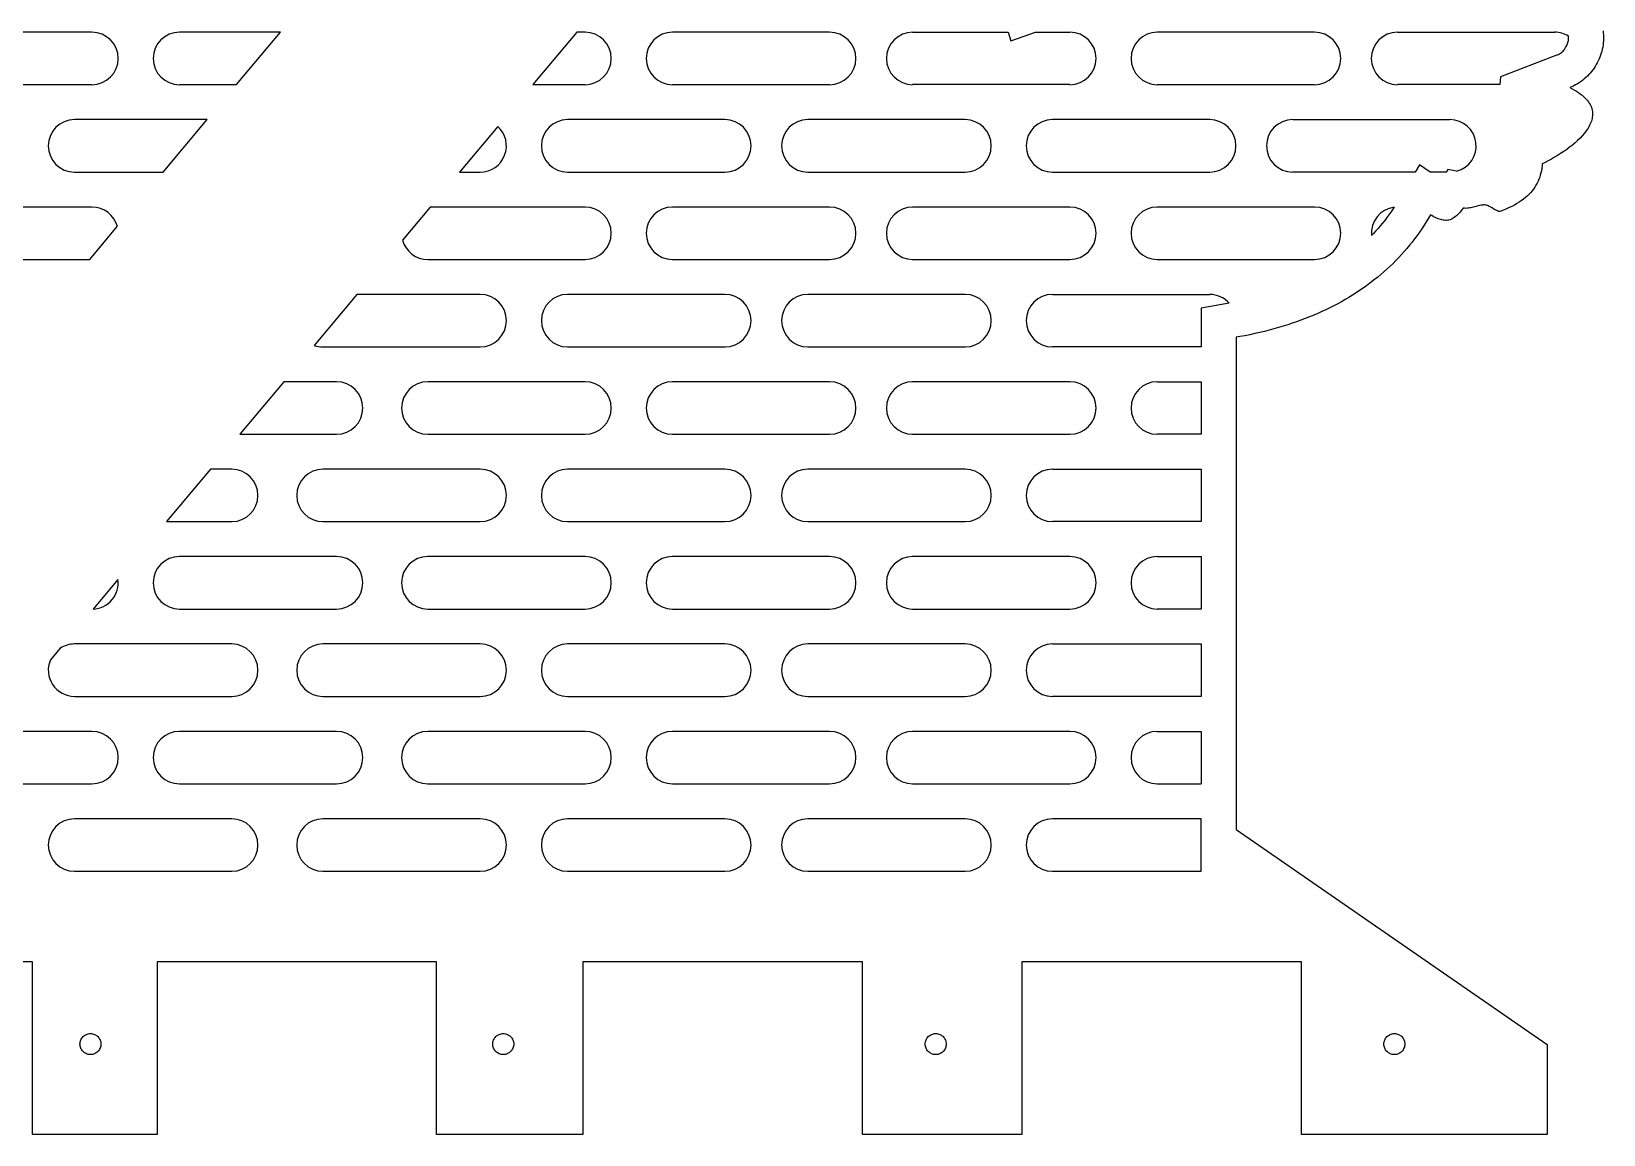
# Model space of a CAD drawing. Header units: millimetres. Extents: x 154 to 846, y 156 to 829.
# Drawn here: x 396.6 to 846.5, y 206.6 to 522.1 of the extents above; entities that cross this region are included whole.
import ezdxf

# ---------------------------------------------------------------- set-up
doc = ezdxf.new("R2010")
doc.units = ezdxf.units.MM

msp = doc.modelspace()

# ---------------------------------------------------------------- linework, layer by layer
at = {"color": 7, "linetype": 'Continuous', "lineweight": 25}
for p, q in [((413.91, 521.88), (368.91, 521.88)), ((467.82, 521.88), (438.91, 521.88)), ((455.23, 506.88), (467.82, 521.88)), ((552.67, 521.88), (540.08, 506.88)), ((555, 521.88), (552.67, 521.88)), ((625, 521.88), (580, 521.88)), ((648.75, 521.88), (676.11, 521.88)), ((676.11, 521.88), (676.86, 519.39)), ((676.86, 519.39), (683.92, 521.88)), ((683.92, 521.88), (693.75, 521.88)), ((763.75, 521.88), (718.75, 521.88)), ((787.5, 521.88), (832.5, 521.88)), ((846.32, 522.31), (846.39, 521.73)), ((846.21, 517.63), (846.09, 517.05)), ((846.3, 518.21), (846.21, 517.63)), ((846.38, 518.79), (846.3, 518.21)), ((846.43, 519.38), (846.38, 518.79)), ((846.39, 521.73), (846.43, 521.15)), ((846.43, 521.15), (846.46, 520.56)), ((846.45, 519.97), (846.43, 519.38)), ((846.46, 520.56), (846.45, 519.97)), ((833.32, 515.41), (816.94, 509.14)), ((844.65, 513.15), (844.37, 512.63)), ((844.92, 513.68), (844.65, 513.15)), ((845.17, 514.23), (844.92, 513.68)), ((845.39, 514.78), (845.17, 514.23)), ((845.6, 515.33), (845.39, 514.78)), ((845.78, 515.9), (845.6, 515.33)), ((845.95, 516.47), (845.78, 515.9)), ((846.09, 517.05), (845.95, 516.47)), ((816.94, 509.14), (816.82, 506.88)), ((840.95, 508.5), (840.49, 508.12)), ((841.4, 508.89), (840.95, 508.5)), ((841.83, 509.31), (841.4, 508.89)), ((842.25, 509.74), (841.83, 509.31)), ((842.65, 510.19), (842.25, 509.74)), ((843.03, 510.65), (842.65, 510.19)), ((843.39, 511.12), (843.03, 510.65)), ((843.73, 511.61), (843.39, 511.12)), ((844.06, 512.11), (843.73, 511.61)), ((844.37, 512.63), (844.06, 512.11)), ((368.91, 506.88), (413.91, 506.88)), ((438.91, 506.88), (455.23, 506.88)), ((540.08, 506.88), (555, 506.88)), ((580, 506.88), (625, 506.88)), ((693.75, 506.88), (648.75, 506.88)), ((718.75, 506.88), (763.75, 506.88)), ((816.82, 506.88), (787.5, 506.88)), ((837.38, 506.27), (836.81, 506.04)), ((836.81, 506.04), (837.49, 505.69)), ((837.93, 506.52), (837.38, 506.27)), ((837.49, 505.69), (838.13, 505.33)), ((838.47, 506.8), (837.93, 506.52)), ((838.13, 505.33), (838.73, 504.97)), ((839, 507.1), (838.47, 506.8)), ((838.73, 504.97), (839.29, 504.6)), ((839.51, 507.42), (839, 507.1)), ((839.29, 504.6), (839.81, 504.23)), ((840.01, 507.76), (839.51, 507.42)), ((839.81, 504.23), (840.29, 503.86)), ((840.49, 508.12), (840.01, 507.76)), ((840.29, 503.86), (840.73, 503.49)), ((840.73, 503.49), (841.13, 503.11)), ((841.13, 503.11), (841.5, 502.73)), ((841.5, 502.73), (841.83, 502.34)), ((841.83, 502.34), (842.12, 501.96)), ((842.12, 501.96), (842.38, 501.57)), ((842.38, 501.57), (842.61, 501.18)), ((842.61, 501.18), (842.8, 500.79)), ((842.8, 500.79), (842.96, 500.4)), ((842.96, 500.4), (843.09, 500)), ((843.09, 500), (843.19, 499.61)), ((843.19, 499.61), (843.25, 499.21)), ((446.84, 496.88), (408.91, 496.88)), ((434.25, 481.88), (446.84, 496.88)), ((530.05, 494.92), (519.1, 481.88)), ((595, 496.88), (550, 496.88)), ((663.75, 496.88), (618.75, 496.88)), ((733.75, 496.88), (688.75, 496.88)), ((757.5, 496.88), (802.5, 496.88)), ((842.47, 495.25), (842.26, 494.85)), ((842.66, 495.64), (842.47, 495.25)), ((842.82, 496.03), (842.66, 495.64)), ((842.96, 496.43), (842.82, 496.03)), ((843.08, 496.83), (842.96, 496.43)), ((843.18, 497.22), (843.08, 496.83)), ((843.24, 497.62), (843.18, 497.22)), ((843.29, 498.02), (843.24, 497.62)), ((843.25, 499.21), (843.29, 498.81)), ((843.29, 498.81), (843.3, 498.41)), ((843.3, 498.41), (843.29, 498.02)), ((839.04, 490.92), (838.31, 490.26)), ((839.74, 491.6), (839.04, 490.92)), ((840.38, 492.28), (839.74, 491.6)), ((840.98, 492.98), (840.38, 492.28)), ((841.52, 493.69), (840.98, 492.98)), ((841.78, 494.08), (841.52, 493.69)), ((842.03, 494.46), (841.78, 494.08)), ((842.26, 494.85), (842.03, 494.46)), ((832.42, 486.1), (831.54, 485.59)), ((833.31, 486.63), (832.42, 486.1)), ((834.18, 487.19), (833.31, 486.63)), ((835.05, 487.76), (834.18, 487.19)), ((835.9, 488.36), (835.05, 487.76)), ((836.73, 488.98), (835.9, 488.36)), ((837.54, 489.61), (836.73, 488.98)), ((838.31, 490.26), (837.54, 489.61)), ((408.91, 481.88), (434.25, 481.88)), ((519.1, 481.88), (525, 481.88)), ((550, 481.88), (595, 481.88)), ((618.75, 481.88), (663.75, 481.88)), ((688.75, 481.88), (733.75, 481.88)), ((792.56, 481.88), (757.5, 481.88)), ((793.79, 483.96), (792.56, 481.88)), ((796.84, 481.88), (793.79, 483.96)), ((801.41, 481.88), (796.84, 481.88)), ((801.93, 482.59), (801.41, 481.88)), ((804.39, 482.12), (801.93, 482.59)), ((828.52, 481.61), (828.36, 481)), ((828.66, 482.23), (828.52, 481.61)), ((828.77, 482.88), (828.66, 482.23)), ((828.86, 483.54), (828.77, 482.88)), ((828.92, 484.22), (828.86, 483.54)), ((829.78, 484.65), (828.92, 484.22)), ((830.65, 485.11), (829.78, 484.65)), ((831.54, 485.59), (830.65, 485.11)), ((826.4, 476.99), (825.99, 476.47)), ((826.77, 477.53), (826.4, 476.99)), ((827.12, 478.09), (826.77, 477.53)), ((827.44, 478.67), (827.12, 478.09)), ((827.73, 479.28), (827.44, 478.67)), ((827.97, 479.84), (827.73, 479.28)), ((828.18, 480.41), (827.97, 479.84)), ((828.36, 481), (828.18, 480.41)), ((811.39, 472.39), (810.92, 472.3)), ((811.85, 472.45), (811.39, 472.39)), ((812.12, 472.46), (811.85, 472.45)), ((812.38, 472.46), (812.12, 472.46)), ((812.67, 472.43), (812.38, 472.46)), ((812.94, 472.37), (812.67, 472.43)), ((813.22, 472.29), (812.94, 472.37)), ((820.93, 472.44), (820.21, 472.06)), ((821.62, 472.84), (820.93, 472.44)), ((822.28, 473.24), (821.62, 472.84)), ((822.91, 473.66), (822.28, 473.24)), ((823.5, 474.1), (822.91, 473.66)), ((824.06, 474.54), (823.5, 474.1)), ((824.59, 475), (824.06, 474.54)), ((825.09, 475.48), (824.59, 475)), ((825.56, 475.97), (825.09, 475.48)), ((825.99, 476.47), (825.56, 475.97)), ((413.91, 471.88), (368.91, 471.88)), ((510.71, 471.88), (502.76, 462.4)), ((555, 471.88), (510.71, 471.88)), ((625, 471.88), (580, 471.88)), ((693.75, 471.88), (648.75, 471.88)), ((763.75, 471.88), (718.75, 471.88)), ((783.82, 468.05), (783.2, 467.28)), ((784.43, 468.83), (783.82, 468.05)), ((785.02, 469.63), (784.43, 468.83)), ((785.6, 470.44), (785.02, 469.63)), ((786.17, 471.26), (785.6, 470.44)), ((786.54, 471.81), (786.17, 471.26)), ((796.37, 468.65), (795.74, 467.64)), ((796.97, 469.68), (796.37, 468.65)), ((797.34, 469.43), (796.97, 469.68)), ((797.71, 469.2), (797.34, 469.43)), ((798.07, 468.99), (797.71, 469.2)), ((798.43, 468.8), (798.07, 468.99)), ((798.79, 468.64), (798.43, 468.8)), ((799.15, 468.49), (798.79, 468.64)), ((799.5, 468.36), (799.15, 468.49)), ((799.85, 468.26), (799.5, 468.36)), ((800.19, 468.18), (799.85, 468.26)), ((800.54, 468.12), (800.19, 468.18)), ((800.88, 468.08), (800.54, 468.12)), ((801.22, 468.06), (800.88, 468.08)), ((801.55, 468.06), (801.22, 468.06)), ((801.89, 468.08), (801.55, 468.06)), ((802.22, 468.12), (801.89, 468.08)), ((802.54, 468.18), (802.22, 468.12)), ((802.56, 468.19), (802.54, 468.18)), ((803.05, 468.44), (802.56, 468.19)), ((803.53, 468.74), (803.05, 468.44)), ((804.01, 469.09), (803.53, 468.74)), ((804.48, 469.49), (804.01, 469.09)), ((804.94, 469.94), (804.48, 469.49)), ((805.4, 470.43), (804.94, 469.94)), ((805.85, 470.98), (805.4, 470.43)), ((806.29, 471.57), (805.85, 470.98)), ((806.68, 471.51), (806.29, 471.57)), ((807.07, 471.49), (806.68, 471.51)), ((807.43, 471.5), (807.07, 471.49)), ((807.79, 471.54), (807.43, 471.5)), ((808.16, 471.6), (807.79, 471.54)), ((808.52, 471.67), (808.16, 471.6)), ((809.24, 471.85), (808.52, 471.67)), ((809.97, 472.05), (809.24, 471.85)), ((810.45, 472.18), (809.97, 472.05)), ((810.92, 472.3), (810.45, 472.18)), ((813.49, 472.18), (813.22, 472.29)), ((813.76, 472.06), (813.49, 472.18)), ((814.02, 471.92), (813.76, 472.06)), ((814.56, 471.61), (814.02, 471.92)), ((815.1, 471.29), (814.56, 471.61)), ((815.65, 470.99), (815.1, 471.29)), ((815.93, 470.85), (815.65, 470.99)), ((816.21, 470.73), (815.93, 470.85)), ((816.5, 470.63), (816.21, 470.73)), ((816.8, 470.56), (816.5, 470.63)), ((817.84, 470.97), (816.8, 470.56)), ((818.66, 471.32), (817.84, 470.97)), ((819.45, 471.69), (818.66, 471.32)), ((820.21, 472.06), (819.45, 471.69)), ((413.27, 456.88), (421.16, 466.27)), ((780.6, 464.32), (780.03, 463.73)), ((781.27, 465.04), (780.6, 464.32)), ((781.93, 465.77), (781.27, 465.04)), ((782.57, 466.52), (781.93, 465.77)), ((783.2, 467.28), (782.57, 466.52)), ((793.1, 463.73), (792.39, 462.78)), ((793.78, 464.68), (793.1, 463.73)), ((794.45, 465.65), (793.78, 464.68)), ((795.11, 466.64), (794.45, 465.65)), ((795.74, 467.64), (795.11, 466.64)), ((789.43, 459.16), (788.65, 458.29)), ((790.19, 460.04), (789.43, 459.16)), ((790.94, 460.94), (790.19, 460.04)), ((791.68, 461.86), (790.94, 460.94)), ((792.39, 462.78), (791.68, 461.86)), ((368.91, 456.88), (413.27, 456.88)), ((510, 456.88), (555, 456.88)), ((580, 456.88), (625, 456.88)), ((648.75, 456.88), (693.75, 456.88)), ((718.75, 456.88), (763.75, 456.88)), ((785.36, 454.95), (784.5, 454.15)), ((786.21, 455.76), (785.36, 454.95)), ((787.03, 456.59), (786.21, 455.76)), ((787.85, 457.43), (787.03, 456.59)), ((788.65, 458.29), (787.85, 457.43)), ((779.56, 450.08), (778.61, 449.37)), ((780.89, 451.11), (779.56, 450.08)), ((781.82, 451.85), (780.89, 451.11)), ((782.73, 452.6), (781.82, 451.85)), ((783.62, 453.37), (782.73, 452.6)), ((784.5, 454.15), (783.62, 453.37)), ((489.74, 446.88), (477.51, 432.3)), ((525, 446.88), (489.74, 446.88)), ((595, 446.88), (550, 446.88)), ((663.75, 446.88), (618.75, 446.88)), ((688.75, 446.88), (733.75, 446.88)), ((772.52, 445.41), (771.45, 444.8)), ((773.58, 446.03), (772.52, 445.41)), ((774.61, 446.67), (773.58, 446.03)), ((775.64, 447.32), (774.61, 446.67)), ((776.64, 447.99), (775.64, 447.32)), ((777.63, 448.67), (776.64, 447.99)), ((778.61, 449.37), (777.63, 448.67)), ((739.31, 444.41), (731.28, 442.98)), ((731.28, 442.98), (731.28, 431.88)), ((763.51, 440.94), (762.31, 440.44)), ((764.69, 441.44), (763.51, 440.94)), ((765.86, 441.97), (764.69, 441.44)), ((767.01, 442.5), (765.86, 441.97)), ((768.15, 443.06), (767.01, 442.5)), ((769.26, 443.62), (768.15, 443.06)), ((770.37, 444.2), (769.26, 443.62)), ((771.45, 444.8), (770.37, 444.2)), ((750.79, 436.66), (749.43, 436.31)), ((752.14, 437.02), (750.79, 436.66)), ((753.47, 437.4), (752.14, 437.02)), ((754.78, 437.79), (753.47, 437.4)), ((756.08, 438.2), (754.78, 437.79)), ((757.35, 438.62), (756.08, 438.2)), ((758.62, 439.05), (757.35, 438.62)), ((759.87, 439.5), (758.62, 439.05)), ((761.1, 439.96), (759.87, 439.5)), ((762.31, 440.44), (761.1, 439.96)), ((742.39, 434.8), (741.28, 434.6)), ((741.28, 434.6), (741.28, 293.8)), ((743.83, 435.07), (742.39, 434.8)), ((745.25, 435.36), (743.83, 435.07)), ((746.66, 435.66), (745.25, 435.36)), ((748.06, 435.98), (746.66, 435.66)), ((749.43, 436.31), (748.06, 435.98)), ((480, 431.88), (525, 431.88)), ((550, 431.88), (595, 431.88)), ((618.75, 431.88), (663.75, 431.88)), ((731.28, 431.88), (688.75, 431.88)), ((468.76, 421.88), (456.17, 406.88)), ((483.91, 421.88), (468.76, 421.88)), ((555, 421.88), (510, 421.88)), ((625, 421.88), (580, 421.88)), ((693.75, 421.88), (648.75, 421.88)), ((718.75, 421.88), (731.28, 421.88)), ((731.28, 421.88), (731.28, 406.88)), ((456.17, 406.88), (483.91, 406.88)), ((510, 406.88), (555, 406.88)), ((580, 406.88), (625, 406.88)), ((648.75, 406.88), (693.75, 406.88)), ((731.28, 406.88), (718.75, 406.88)), ((447.78, 396.88), (435.19, 381.88)), ((453.91, 396.88), (447.78, 396.88)), ((525, 396.88), (480, 396.88)), ((595, 396.88), (550, 396.88)), ((663.75, 396.88), (618.75, 396.88)), ((688.75, 396.88), (731.28, 396.88)), ((731.28, 396.88), (731.28, 381.88)), ((435.19, 381.88), (453.91, 381.88)), ((480, 381.88), (525, 381.88)), ((550, 381.88), (595, 381.88)), ((618.75, 381.88), (663.75, 381.88)), ((731.28, 381.88), (688.75, 381.88)), ((483.91, 371.88), (438.91, 371.88)), ((555, 371.88), (510, 371.88)), ((625, 371.88), (580, 371.88)), ((693.75, 371.88), (648.75, 371.88)), ((718.75, 371.88), (731.28, 371.88)), ((731.28, 371.88), (731.28, 356.88)), ((421.34, 365.37), (414.22, 356.88)), ((438.91, 356.88), (483.91, 356.88)), ((510, 356.88), (555, 356.88)), ((580, 356.88), (625, 356.88)), ((648.75, 356.88), (693.75, 356.88)), ((731.28, 356.88), (718.75, 356.88)), ((453.91, 346.88), (408.91, 346.88)), ((525, 346.88), (480, 346.88)), ((595, 346.88), (550, 346.88)), ((663.75, 346.88), (618.75, 346.88)), ((688.75, 346.88), (731.28, 346.88)), ((731.28, 346.88), (731.28, 331.88)), ((404.8, 345.65), (402.01, 342.33)), ((408.91, 331.88), (453.91, 331.88)), ((480, 331.88), (525, 331.88)), ((550, 331.88), (595, 331.88)), ((618.75, 331.88), (663.75, 331.88)), ((731.28, 331.88), (688.75, 331.88)), ((413.91, 321.88), (384.85, 321.88)), ((483.91, 321.88), (438.91, 321.88)), ((555, 321.88), (510, 321.88)), ((625, 321.88), (580, 321.88)), ((693.75, 321.88), (648.75, 321.88)), ((718.75, 321.88), (731.28, 321.88)), ((731.28, 321.88), (731.28, 306.88)), ((372.26, 306.88), (413.91, 306.88)), ((438.91, 306.88), (483.91, 306.88)), ((510, 306.88), (555, 306.88)), ((580, 306.88), (625, 306.88)), ((648.75, 306.88), (693.75, 306.88)), ((718.75, 306.88), (731.28, 306.88)), ((453.91, 296.88), (408.91, 296.88)), ((525, 296.88), (480, 296.88)), ((595, 296.88), (550, 296.88)), ((663.75, 296.88), (618.75, 296.88)), ((731.28, 296.88), (688.75, 296.88)), ((731.28, 281.88), (731.28, 296.88)), ((741.28, 293.8), (830.34, 232.34)), ((408.91, 281.88), (453.91, 281.88)), ((480, 281.88), (525, 281.88)), ((550, 281.88), (595, 281.88)), ((618.75, 281.88), (663.75, 281.88)), ((688.75, 281.88), (731.28, 281.88)), ((396.9, 255.93), (346.28, 255.93)), ((396.9, 206.56), (396.9, 255.93)), ((432.53, 255.93), (432.53, 206.56)), ((512.53, 255.93), (432.53, 255.93)), ((512.53, 206.56), (512.53, 255.93)), ((554.4, 255.93), (554.4, 206.56)), ((634.4, 255.93), (554.4, 255.93)), ((634.4, 206.56), (634.4, 255.93)), ((680.03, 255.93), (680.03, 206.56)), ((760.03, 255.93), (680.03, 255.93)), ((760.03, 206.56), (760.03, 255.93)), ((410.83, 233.86), (410.98, 234.11)), ((410.98, 234.11), (411.15, 234.34)), ((411.15, 234.34), (411.34, 234.56)), ((411.34, 234.56), (411.56, 234.75)), ((411.56, 234.75), (411.79, 234.92)), ((411.79, 234.92), (412.04, 235.07)), ((412.04, 235.07), (412.3, 235.2)), ((412.3, 235.2), (412.57, 235.3)), ((412.57, 235.3), (412.86, 235.37)), ((412.86, 235.37), (413.16, 235.42)), ((413.16, 235.42), (413.47, 235.43)), ((413.47, 235.43), (413.77, 235.42)), ((413.77, 235.42), (414.07, 235.37)), ((414.07, 235.37), (414.36, 235.3)), ((414.36, 235.3), (414.63, 235.2)), ((414.63, 235.2), (414.9, 235.07)), ((414.9, 235.07), (415.14, 234.92)), ((415.14, 234.92), (415.37, 234.75)), ((415.37, 234.75), (415.59, 234.56)), ((415.59, 234.56), (415.78, 234.34)), ((415.78, 234.34), (415.95, 234.11)), ((415.95, 234.11), (416.1, 233.86)), ((528.95, 233.86), (529.1, 234.11)), ((529.1, 234.11), (529.28, 234.34)), ((529.28, 234.34), (529.47, 234.56)), ((529.47, 234.56), (529.68, 234.75)), ((529.68, 234.75), (529.91, 234.92)), ((529.91, 234.92), (530.16, 235.07)), ((530.16, 235.07), (530.42, 235.2)), ((530.42, 235.2), (530.7, 235.3)), ((530.7, 235.3), (530.99, 235.37)), ((530.99, 235.37), (531.28, 235.42)), ((531.28, 235.42), (531.59, 235.43)), ((531.59, 235.43), (531.9, 235.42)), ((531.9, 235.42), (532.2, 235.37)), ((532.2, 235.37), (532.48, 235.3)), ((532.48, 235.3), (532.76, 235.2)), ((532.76, 235.2), (533.02, 235.07)), ((533.02, 235.07), (533.27, 234.92)), ((533.27, 234.92), (533.5, 234.75)), ((533.5, 234.75), (533.71, 234.56)), ((533.71, 234.56), (533.91, 234.34)), ((533.91, 234.34), (534.08, 234.11)), ((534.08, 234.11), (534.23, 233.86)), ((652.7, 233.86), (652.85, 234.11)), ((652.85, 234.11), (653.03, 234.34)), ((653.03, 234.34), (653.22, 234.56)), ((653.22, 234.56), (653.43, 234.75)), ((653.43, 234.75), (653.66, 234.92)), ((653.66, 234.92), (653.91, 235.07)), ((653.91, 235.07), (654.17, 235.2)), ((654.17, 235.2), (654.45, 235.3)), ((654.45, 235.3), (654.74, 235.37)), ((654.74, 235.37), (655.03, 235.42)), ((655.03, 235.42), (655.34, 235.43)), ((655.34, 235.43), (655.65, 235.42)), ((655.65, 235.42), (655.95, 235.37)), ((655.95, 235.37), (656.23, 235.3)), ((656.23, 235.3), (656.51, 235.2)), ((656.51, 235.2), (656.77, 235.07)), ((656.77, 235.07), (657.02, 234.92)), ((657.02, 234.92), (657.25, 234.75)), ((657.25, 234.75), (657.46, 234.56)), ((657.46, 234.56), (657.66, 234.34)), ((657.66, 234.34), (657.83, 234.11)), ((657.83, 234.11), (657.98, 233.86)), ((783.95, 233.86), (784.1, 234.11)), ((784.1, 234.11), (784.28, 234.34)), ((784.28, 234.34), (784.47, 234.56)), ((784.47, 234.56), (784.68, 234.75)), ((784.68, 234.75), (784.91, 234.92)), ((784.91, 234.92), (785.16, 235.07)), ((785.16, 235.07), (785.42, 235.2)), ((785.42, 235.2), (785.7, 235.3)), ((785.7, 235.3), (785.99, 235.37)), ((785.99, 235.37), (786.28, 235.42)), ((786.28, 235.42), (786.59, 235.43)), ((786.59, 235.43), (786.9, 235.42)), ((786.9, 235.42), (787.2, 235.37)), ((787.2, 235.37), (787.48, 235.3)), ((787.48, 235.3), (787.76, 235.2)), ((787.76, 235.2), (788.02, 235.07)), ((788.02, 235.07), (788.27, 234.92)), ((788.27, 234.92), (788.5, 234.75)), ((788.5, 234.75), (788.71, 234.56)), ((788.71, 234.56), (788.91, 234.34)), ((788.91, 234.34), (789.08, 234.11)), ((789.08, 234.11), (789.23, 233.86)), ((410.47, 232.43), (410.48, 232.74)), ((410.48, 232.13), (410.47, 232.43)), ((410.48, 232.74), (410.53, 233.04)), ((410.53, 231.83), (410.48, 232.13)), ((410.53, 233.04), (410.6, 233.33)), ((410.6, 231.54), (410.53, 231.83)), ((410.6, 233.33), (410.7, 233.6)), ((410.7, 231.27), (410.6, 231.54)), ((410.7, 233.6), (410.83, 233.86)), ((410.83, 231), (410.7, 231.27)), ((410.98, 230.76), (410.83, 231)), ((411.15, 230.53), (410.98, 230.76)), ((411.34, 230.31), (411.15, 230.53)), ((411.56, 230.12), (411.34, 230.31)), ((411.79, 229.95), (411.56, 230.12)), ((412.04, 229.8), (411.79, 229.95)), ((412.3, 229.67), (412.04, 229.8)), ((412.57, 229.57), (412.3, 229.67)), ((412.86, 229.5), (412.57, 229.57)), ((413.16, 229.45), (412.86, 229.5)), ((413.47, 229.43), (413.16, 229.45)), ((413.77, 229.45), (413.47, 229.43)), ((414.07, 229.5), (413.77, 229.45)), ((414.36, 229.57), (414.07, 229.5)), ((414.63, 229.67), (414.36, 229.57)), ((414.9, 229.8), (414.63, 229.67)), ((415.14, 229.95), (414.9, 229.8)), ((415.37, 230.12), (415.14, 229.95)), ((415.59, 230.31), (415.37, 230.12)), ((415.78, 230.53), (415.59, 230.31)), ((415.95, 230.76), (415.78, 230.53)), ((416.1, 231), (415.95, 230.76)), ((416.1, 233.86), (416.23, 233.6)), ((416.23, 231.27), (416.1, 231)), ((416.23, 233.6), (416.33, 233.33)), ((416.33, 231.54), (416.23, 231.27)), ((416.33, 233.33), (416.4, 233.04)), ((416.4, 231.83), (416.33, 231.54)), ((416.4, 233.04), (416.45, 232.74)), ((416.45, 232.13), (416.4, 231.83)), ((416.45, 232.74), (416.47, 232.43)), ((416.47, 232.43), (416.45, 232.13)), ((528.59, 232.43), (528.61, 232.74)), ((528.61, 232.13), (528.59, 232.43)), ((528.61, 232.74), (528.65, 233.04)), ((528.65, 231.83), (528.61, 232.13)), ((528.65, 233.04), (528.73, 233.33)), ((528.73, 231.54), (528.65, 231.83)), ((528.73, 233.33), (528.83, 233.6)), ((528.83, 231.27), (528.73, 231.54)), ((528.83, 233.6), (528.95, 233.86)), ((528.95, 231), (528.83, 231.27)), ((529.1, 230.76), (528.95, 231)), ((529.28, 230.53), (529.1, 230.76)), ((529.47, 230.31), (529.28, 230.53)), ((529.68, 230.12), (529.47, 230.31)), ((529.91, 229.95), (529.68, 230.12)), ((530.16, 229.8), (529.91, 229.95)), ((530.42, 229.67), (530.16, 229.8)), ((530.7, 229.57), (530.42, 229.67)), ((530.99, 229.5), (530.7, 229.57)), ((531.28, 229.45), (530.99, 229.5)), ((531.59, 229.43), (531.28, 229.45)), ((531.9, 229.45), (531.59, 229.43)), ((532.2, 229.5), (531.9, 229.45)), ((532.48, 229.57), (532.2, 229.5)), ((532.76, 229.67), (532.48, 229.57)), ((533.02, 229.8), (532.76, 229.67)), ((533.27, 229.95), (533.02, 229.8)), ((533.5, 230.12), (533.27, 229.95)), ((533.71, 230.31), (533.5, 230.12)), ((533.91, 230.53), (533.71, 230.31)), ((534.08, 230.76), (533.91, 230.53)), ((534.23, 231), (534.08, 230.76)), ((534.23, 233.86), (534.35, 233.6)), ((534.35, 231.27), (534.23, 231)), ((534.35, 233.6), (534.46, 233.33)), ((534.46, 231.54), (534.35, 231.27)), ((534.46, 233.33), (534.53, 233.04)), ((534.53, 231.83), (534.46, 231.54)), ((534.53, 233.04), (534.58, 232.74)), ((534.58, 232.13), (534.53, 231.83)), ((534.58, 232.74), (534.59, 232.43)), ((534.59, 232.43), (534.58, 232.13)), ((652.34, 232.43), (652.36, 232.74)), ((652.36, 232.13), (652.34, 232.43)), ((652.36, 232.74), (652.4, 233.04)), ((652.4, 231.83), (652.36, 232.13)), ((652.4, 233.04), (652.48, 233.33)), ((652.48, 231.54), (652.4, 231.83)), ((652.48, 233.33), (652.58, 233.6)), ((652.58, 231.27), (652.48, 231.54)), ((652.58, 233.6), (652.7, 233.86)), ((652.7, 231), (652.58, 231.27)), ((652.85, 230.76), (652.7, 231)), ((653.03, 230.53), (652.85, 230.76)), ((653.22, 230.31), (653.03, 230.53)), ((653.43, 230.12), (653.22, 230.31)), ((653.66, 229.95), (653.43, 230.12)), ((653.91, 229.8), (653.66, 229.95)), ((654.17, 229.67), (653.91, 229.8)), ((654.45, 229.57), (654.17, 229.67)), ((654.74, 229.5), (654.45, 229.57)), ((655.03, 229.45), (654.74, 229.5)), ((655.34, 229.43), (655.03, 229.45)), ((655.65, 229.45), (655.34, 229.43)), ((655.95, 229.5), (655.65, 229.45)), ((656.23, 229.57), (655.95, 229.5)), ((656.51, 229.67), (656.23, 229.57)), ((656.77, 229.8), (656.51, 229.67)), ((657.02, 229.95), (656.77, 229.8)), ((657.25, 230.12), (657.02, 229.95)), ((657.46, 230.31), (657.25, 230.12)), ((657.66, 230.53), (657.46, 230.31)), ((657.83, 230.76), (657.66, 230.53)), ((657.98, 231), (657.83, 230.76)), ((657.98, 233.86), (658.1, 233.6)), ((658.1, 231.27), (657.98, 231)), ((658.1, 233.6), (658.21, 233.33)), ((658.21, 231.54), (658.1, 231.27)), ((658.21, 233.33), (658.28, 233.04)), ((658.28, 231.83), (658.21, 231.54)), ((658.28, 233.04), (658.33, 232.74)), ((658.33, 232.13), (658.28, 231.83)), ((658.33, 232.74), (658.34, 232.43)), ((658.34, 232.43), (658.33, 232.13)), ((783.59, 232.43), (783.61, 232.74)), ((783.61, 232.13), (783.59, 232.43)), ((783.61, 232.74), (783.65, 233.04)), ((783.65, 231.83), (783.61, 232.13)), ((783.65, 233.04), (783.73, 233.33)), ((783.73, 231.54), (783.65, 231.83)), ((783.73, 233.33), (783.83, 233.6)), ((783.83, 231.27), (783.73, 231.54)), ((783.83, 233.6), (783.95, 233.86)), ((783.95, 231), (783.83, 231.27)), ((784.1, 230.76), (783.95, 231)), ((784.28, 230.53), (784.1, 230.76)), ((784.47, 230.31), (784.28, 230.53)), ((784.68, 230.12), (784.47, 230.31)), ((784.91, 229.95), (784.68, 230.12)), ((785.16, 229.8), (784.91, 229.95)), ((785.42, 229.67), (785.16, 229.8)), ((785.7, 229.57), (785.42, 229.67)), ((785.99, 229.5), (785.7, 229.57)), ((786.28, 229.45), (785.99, 229.5)), ((786.59, 229.43), (786.28, 229.45)), ((786.9, 229.45), (786.59, 229.43)), ((787.2, 229.5), (786.9, 229.45)), ((787.48, 229.57), (787.2, 229.5)), ((787.76, 229.67), (787.48, 229.57)), ((788.02, 229.8), (787.76, 229.67)), ((788.27, 229.95), (788.02, 229.8)), ((788.5, 230.12), (788.27, 229.95)), ((788.71, 230.31), (788.5, 230.12)), ((788.91, 230.53), (788.71, 230.31)), ((789.08, 230.76), (788.91, 230.53)), ((789.23, 231), (789.08, 230.76)), ((789.23, 233.86), (789.35, 233.6)), ((789.35, 231.27), (789.23, 231)), ((789.35, 233.6), (789.46, 233.33)), ((789.46, 231.54), (789.35, 231.27)), ((789.46, 233.33), (789.53, 233.04)), ((789.53, 231.83), (789.46, 231.54)), ((789.53, 233.04), (789.58, 232.74)), ((789.58, 232.13), (789.53, 231.83)), ((789.58, 232.74), (789.59, 232.43)), ((789.59, 232.43), (789.58, 232.13)), ((830.34, 232.34), (830.34, 206.56)), ((432.53, 206.56), (396.9, 206.56)), ((554.4, 206.56), (512.53, 206.56)), ((680.03, 206.56), (634.4, 206.56)), ((830.34, 206.56), (760.03, 206.56))]:
    msp.add_line(p, q, dxfattribs=at)
for centre, radius, start, end in [((413.91, 514.37), 7.5, 270, 90), ((438.91, 514.37), 7.5, 90, 270), ((555, 514.37), 7.5, 270, 90), ((580, 514.37), 7.5, 90, 270), ((625, 514.37), 7.5, 270, 90), ((648.75, 514.37), 7.5, 90, 270), ((693.75, 514.37), 7.5, 270, 90), ((718.75, 514.37), 7.5, 90, 270), ((763.75, 514.37), 7.5, 270, 90), ((787.5, 514.37), 7.5, 90, 270), ((832.5, 514.37), 7.5, 58.3437, 90), ((830.46, 520.58), 6.02, 322.7627, 347.1282), ((831.5, 520.36), 4.96, 347.0237, 0.0001), ((832.89, 520.37), 3.57, 359.8238, 6.3004), ((831.84, 519.16), 4.03, 291.6615, 309.6149), ((831.1, 520.08), 5.21, 309.4261, 322.9784), ((408.91, 489.37), 7.5, 90, 270), ((525, 489.37), 7.5, 270, 47.6764), ((550, 489.37), 7.5, 90, 270), ((595, 489.37), 7.5, 270, 90), ((618.75, 489.37), 7.5, 90, 270), ((663.75, 489.37), 7.5, 270, 90), ((688.75, 489.37), 7.5, 90, 270), ((733.75, 489.37), 7.5, 270, 90), ((757.5, 489.37), 7.5, 90, 270), ((802.5, 489.37), 7.5, 284.6163, 90), ((413.91, 464.37), 7.5, 14.67, 90), ((555, 464.37), 7.5, 270, 90), ((580, 464.37), 7.5, 90, 270), ((625, 464.37), 7.5, 270, 90), ((648.75, 464.37), 7.5, 90, 270), ((693.75, 464.37), 7.5, 270, 90), ((718.75, 464.37), 7.5, 90, 270), ((763.75, 464.37), 7.5, 270, 90), ((787.5, 464.37), 7.5, 97.3632, 184.9264), ((510, 464.37), 7.5, 195.2503, 270), ((525, 439.37), 7.5, 270, 90), ((550, 439.37), 7.5, 90, 270), ((595, 439.37), 7.5, 270, 90), ((618.75, 439.37), 7.5, 90, 270), ((663.75, 439.37), 7.5, 270, 90), ((688.75, 439.37), 7.5, 90, 270), ((733.75, 439.37), 7.5, 42.1561, 90), ((480, 439.37), 7.5, 250.5828, 270), ((483.91, 414.38), 7.5, 270, 90), ((510, 414.38), 7.5, 90, 270), ((555, 414.38), 7.5, 270, 90), ((580, 414.38), 7.5, 90, 270), ((625, 414.38), 7.5, 270, 90), ((648.75, 414.38), 7.5, 90, 270), ((693.75, 414.38), 7.5, 270, 90), ((718.75, 414.38), 7.5, 90, 270), ((453.91, 389.38), 7.5, 270, 90), ((480, 389.38), 7.5, 90, 270), ((525, 389.38), 7.5, 270, 90), ((550, 389.38), 7.5, 90, 270), ((595, 389.38), 7.5, 270, 90), ((618.75, 389.38), 7.5, 90, 270), ((663.75, 389.38), 7.5, 270, 90), ((688.75, 389.38), 7.5, 90, 270), ((438.91, 364.38), 7.5, 90, 270), ((483.91, 364.38), 7.5, 270, 90), ((510, 364.38), 7.5, 90, 270), ((555, 364.38), 7.5, 270, 90), ((580, 364.38), 7.5, 90, 270), ((625, 364.38), 7.5, 270, 90), ((648.75, 364.38), 7.5, 90, 270), ((693.75, 364.38), 7.5, 270, 90), ((718.75, 364.38), 7.5, 90, 270), ((413.91, 364.38), 7.5, 272.4115, 7.5885), ((408.91, 339.38), 7.5, 90, 123.2316), ((453.91, 339.38), 7.5, 270, 90), ((480, 339.38), 7.5, 90, 270), ((525, 339.38), 7.5, 270, 90), ((550, 339.38), 7.5, 90, 270), ((595, 339.38), 7.5, 270, 90), ((618.75, 339.38), 7.5, 90, 270), ((663.75, 339.38), 7.5, 270, 90), ((688.75, 339.38), 7.5, 90, 270), ((408.91, 339.38), 7.5, 156.7684, 270), ((413.91, 314.38), 7.5, 270, 90), ((438.91, 314.38), 7.5, 90, 270), ((483.91, 314.38), 7.5, 270, 90), ((510, 314.38), 7.5, 90, 270), ((555, 314.38), 7.5, 270, 90), ((580, 314.38), 7.5, 90, 270), ((625, 314.38), 7.5, 270, 90), ((648.75, 314.38), 7.5, 90, 270), ((693.75, 314.38), 7.5, 270, 90), ((718.75, 314.38), 7.5, 90, 270), ((408.91, 289.37), 7.5, 90, 270), ((453.91, 289.37), 7.5, 270, 90), ((480, 289.37), 7.5, 90, 270), ((525, 289.37), 7.5, 270, 90), ((550, 289.37), 7.5, 90, 270), ((595, 289.37), 7.5, 270, 90), ((618.75, 289.37), 7.5, 90, 270), ((663.75, 289.37), 7.5, 270, 90), ((688.75, 289.37), 7.5, 90, 270)]:
    msp.add_arc(centre, radius, start, end, dxfattribs=at)

doc.saveas('drawing.dxf')
